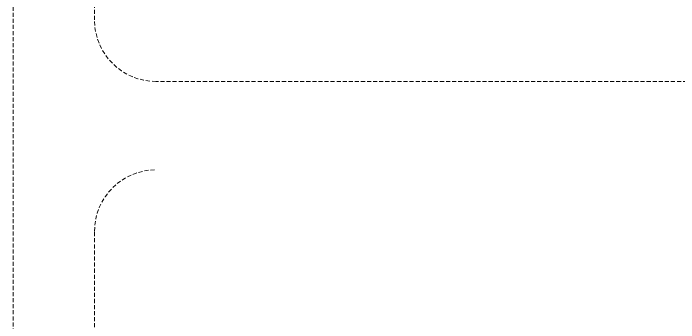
# Model space of a CAD drawing. Header units: millimetres. Extents: x 553474 to 556484, y 6145926 to 6146600.
# Drawn here: x 556186.81 to 556227.87, y 6146128.25 to 6146147.36 of the extents above; entities that cross this region are included whole.
import ezdxf

# ---------------------------------------------------------------- set-up
doc = ezdxf.new("R2010")
doc.units = ezdxf.units.MM
doc.linetypes.add('HIDDEN', pattern=[0.375, 0.25, -0.125])
doc.layers.add('8', color=8, linetype='Continuous', lineweight=0)

msp = doc.modelspace()

# ---------------------------------------------------------------- linework, layer by layer
at = {"layer": '8', "linetype": 'HIDDEN'}
for p, q in [((556186.813, 6146238.144), (556186.813, 6146037.858)), ((556191.821, 6146146.953), (556191.821, 6146227.798)), ((556244.892, 6146143.153), (556195.613, 6146143.153)), ((556191.813, 6146067.592), (556191.813, 6146133.895))]:
    msp.add_line(p, q, dxfattribs=at)
at = {"layer": '8', "linetype": 'HIDDEN', "extrusion": (0, 0, -1)}
for centre, start, end in [((-556195.622, 6146146.953), 270, 0), ((-556195.622, 6146133.895), 0, 90)]:
    msp.add_arc(centre, 3.8, start, end, dxfattribs=at)

doc.saveas('drawing.dxf')
